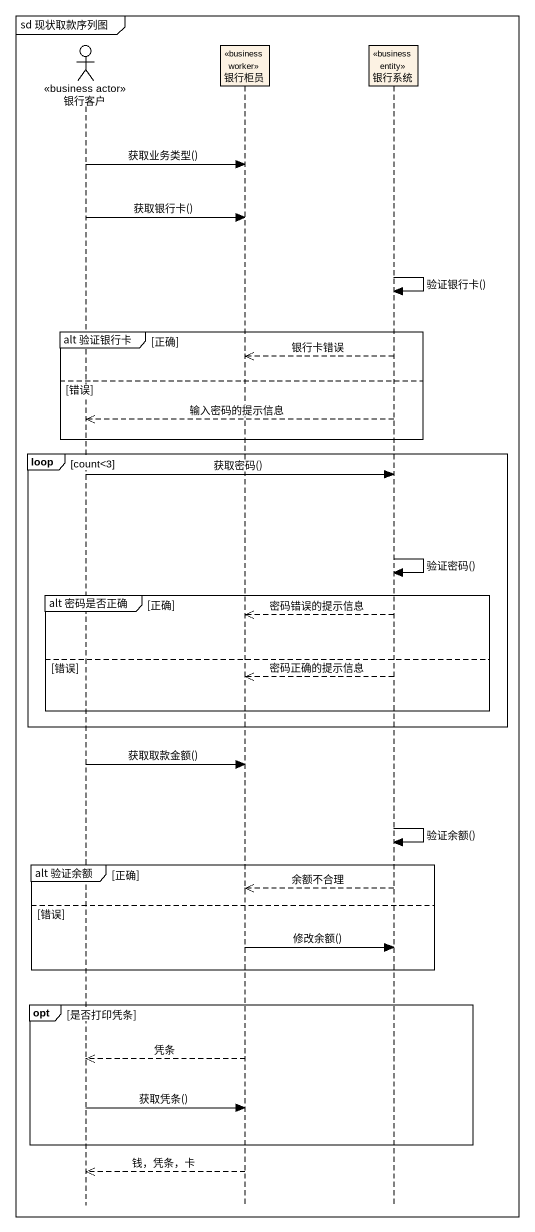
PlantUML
@startuml
mainframe sd 现状取款序列图
hide footbox
actor 银行客户 <<business actor>>
participant 银行柜员 <<business worker>>
participant 银行系统 <<business entity>>

银行客户 -> 银行柜员 : 获取业务类型()
银行客户 -> 银行柜员 : 获取银行卡()
银行系统 -> 银行系统 : 验证银行卡()
group alt 验证银行卡 [正确]
  银行系统 -->> 银行柜员 : 银行卡错误
else 错误
  银行系统 -->> 银行客户 : 输入密码的提示信息
end
loop count<3
  银行客户 -> 银行系统 : 获取密码()
  银行系统 -> 银行系统 : 验证密码()
  group alt 密码是否正确 [正确]
    银行系统 -->> 银行柜员 : 密码错误的提示信息
  else 错误
    银行系统 -->> 银行柜员 : 密码正确的提示信息
  end
end
银行客户 -> 银行柜员 : 获取取款金额()
银行系统 -> 银行系统 : 验证余额()
group alt 验证余额 [正确]
  银行系统 -->> 银行柜员 : 余额不合理
else 错误
  银行柜员 -> 银行系统 : 修改余额()
end
opt 是否打印凭条
  银行柜员 -->> 银行客户 : 凭条
  银行客户 -> 银行柜员 : 获取凭条()
end
银行柜员 -->> 银行客户 : 钱，凭条，卡
@enduml
